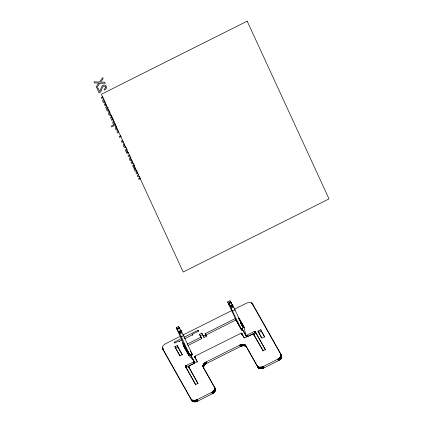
<?xml version="1.0" encoding="UTF-8"?>
<svg xmlns="http://www.w3.org/2000/svg" width="423" height="423" viewBox="0 0 423 423"><rect width="100%" height="100%" fill="white"/><g stroke="black" fill="none" stroke-linecap="round" stroke-linejoin="round"><path stroke-width="0.63" d="M195.717 384.835L186.205 367.862L186.723 367.09L194.183 363.331L194.702 362.553L193.993 360.951L188.7 355.188L183.508 345.972L184.09 344.798L176.201 327.661L178.474 326.519L179.838 328.93M188.7 355.188L189.282 354.014L181.393 336.877L176.201 327.661M179.479 327.999L183.672 335.735L192.216 354.3L191.762 355.399L190.953 355.817L190.297 354.384L188.827 355.114L183.635 345.898L184.766 345.337M190.297 354.384L194.02 361.327L193.401 361.972L186.062 365.662L185.544 366.434L195.69 384.528L197.969 383.381L188.621 366.715L189.139 365.937L196.996 361.813L197.07 361.226L194.68 356.964L195.31 356.023L241.126 333.171L241.755 333.361L244.166 337.612L244.721 337.887L252.743 334.048L253.715 334.08L263.132 350.709L265.411 349.567L255.191 331.516L254.223 331.489L246.741 335.222L245.7 335.127L241.945 328.491L244.224 327.344L239.032 318.133L238.355 318.255M234.548 309.15L246.323 303.243C248.185 302.313 251.114 301.821 252.478 303.799L280.798 354.051C281.787 356.214 279.635 358.302 277.837 359.175L263.392 366.418C261.53 367.349 258.601 367.841 257.237 365.863L245.863 345.681C244.494 343.698 241.57 344.195 239.704 345.126L206.165 361.94C204.367 362.818 202.22 364.901 203.209 367.064L214.583 387.251C216.724 389.631 214.747 392.782 212.283 393.802L197.837 401.046C195.553 402.321 191.608 402.358 191.027 399.063L162.707 348.811C161.718 346.649 163.865 344.56 165.663 343.688L180.383 336.306M203.04 366.672L203.865 368.491C202.876 366.329 205.028 364.245 206.826 363.368L240.364 346.553C242.226 345.623 245.155 345.131 246.519 347.109L257.893 367.291C259.262 369.274 262.186 368.777 264.052 367.846L278.498 360.602C280.951 359.582 282.945 356.43 280.798 354.051M191.027 399.063C192.391 401.041 195.32 400.549 197.181 399.619L211.627 392.375C213.377 391.502 215.418 389.588 214.678 387.442M195.347 358.096L197.435 362.13M135.529 168.058C134.72 168.92 135.392 170.924 136.724 170.22M116.637 126.842C115.812 127.572 116.182 129.2 117.361 129.242M130.86 157.737C130.041 158.472 130.411 160.1 131.59 160.143M110.038 112.465L109.541 113.464L109.837 114.268A1.454 1.116 -29.4 0 0 110.752 114.638M104.053 99.791L103.772 101.319L104.946 102.075M124.547 144.301L124.272 145.829L125.446 146.591M114.321 121.554C113.221 122.384 113.999 124.262 115.394 123.86M103.476 99.035C101.541 100.616 103.402 103.884 105.755 102.958M123.976 143.55C122.041 145.131 123.902 148.399 126.255 147.474M126.392 148.753C124.997 149.784 125.446 152.412 127.386 152.264L126.583 152.666L126.932 153.433L128.666 152.566M113.771 120.782C112.285 121.718 112.407 124.505 114.474 124.494L111.265 126.102L111.646 126.932L115.733 124.88M127.196 149.234C126.207 149.874 126.477 151.582 127.73 151.64M116.262 125.959C114.041 127.423 115.691 131.035 118.244 130.136M130.49 156.854C128.269 158.324 129.919 161.93 132.473 161.031M108.119 107.511C106.929 108.193 107.431 110.757 108.991 109.996M109.679 111.572L109.245 111.968A2.416 1.861 -29.4 0 0 108.589 113.211C108.262 114.892 110.107 116.045 111.603 115.505M138.691 174.472L137.216 175.757L137.634 176.666L139.516 176.269M102.741 96.745L101.187 97.523L101.573 98.353L103.286 97.491M112.063 116.579L110.355 117.435L110.747 118.276L112.455 117.42M113.041 118.652L111.318 119.519L111.698 120.344L113.422 119.482M120.729 135.72L119.143 136.518L119.566 137.433L121.29 136.566M129.507 154.876L127.958 155.653L128.338 156.484L130.051 155.622M134.345 164.79L132.573 165.679L132.938 166.472L134.667 165.61M137.66 172.113L135.936 172.981L136.333 173.848L138.03 172.996M140.214 177.729L138.517 178.58L138.918 179.458L140.642 178.591M188.087 345.432L201.745 338.585L199.487 334.318L201.766 333.176L204.023 337.443L206.424 336.237L205.129 333.673L235.204 318.593L235.844 319.73L227.622 301.879L229.901 300.737L231.534 303.629L230.953 302.281L235.093 309.953L242.987 327.09L244.092 327.402L238.9 318.186M177.226 329.168L179.505 328.026L179.616 328.343M227.622 301.879L229.255 304.777L228.626 303.376L230.926 302.244M177.232 329.242L179.532 328.068M228.647 303.386L230.953 302.281M177.258 329.311L179.564 328.126M228.674 303.428L230.99 302.339M177.295 329.39L179.606 328.2M228.716 303.608L231.032 302.413M228.758 303.703L231.037 302.561M178.617 331.627L180.896 330.485M228.711 303.481L230.043 305.845L232.322 304.703M178.665 331.717L180.944 330.575M230.043 305.845L232.37 304.793M178.723 331.817L181.002 330.675M230.091 305.935L232.423 304.893M178.781 331.928L181.06 330.786M230.144 306.035L232.481 305.004M178.844 332.05L181.123 330.908M230.202 306.146L232.544 305.126M178.908 332.177L181.187 331.035M230.265 306.268L232.608 305.247M178.971 332.304L181.25 331.161M230.329 306.389L232.676 305.38M179.04 332.436L181.314 331.294M241.945 328.491L242.606 329.919L242.337 330.019L241.364 329.66L230.461 306.649L232.74 305.506M179.098 332.563L181.377 331.421M230.524 306.781L232.803 305.639M179.162 332.684L181.441 331.542M230.583 306.902L232.862 305.76M179.215 332.806L181.493 331.658M230.641 307.019L232.92 305.877M179.267 332.912L181.546 331.769M230.688 307.13L232.967 305.982M179.759 333.98L182.038 332.838M231.185 308.198L233.464 307.056M182.741 335.127L232.195 310.329M181.393 336.877L183.672 335.735M232.814 311.095L235.093 309.953M174.858 343.053L174.419 342.101L181.499 338.548M183.862 337.369L198.022 330.268L198.535 331.172L192.158 334.371L192.592 335.323M179.209 341.456L182.16 339.981M184.423 338.834L192.782 334.651M174.879 346.654L177.158 345.512L182.276 354.596L180.002 355.738L174.879 346.654L175.54 348.081L177.819 346.939L182.297 354.892M200.148 335.746L202.427 334.604M187.273 344.084L201.089 337.157L201.745 338.585M201.766 333.176L203.368 336.015L205.768 334.81L206.424 336.237M205.784 335.101L235.86 320.021L236.499 321.157L235.204 318.593M257.935 331.109L260.668 329.739L264.634 336.782L261.9 338.151L257.935 331.109L261.641 337.956M241.686 328.29L246.62 336.713L247.534 336.592L254.879 332.917L255.92 333.007L265.438 349.879M258.59 332.541L261.324 331.167L264.682 337.126M118.525 132.573L117.499 132.944L116.981 131.817L118.604 131.447M109.367 110.874C107.511 112.09 105.687 109.562 107.019 107.955L105.967 108.002L105.544 107.056L106.321 106.665L106.903 107.045M137.1 171.098C135.244 172.314 133.419 169.787 134.752 168.18L133.7 168.222L133.277 167.281L134.054 166.889L134.636 167.27M106.385 105.433L105.084 105.676L104.375 104.444L105.211 104.026L105.539 104.613L106.057 104.566M123.262 142.091L121.961 142.329L121.253 141.097L122.088 140.679L122.416 141.266L122.94 141.224M133.483 163.421L131.548 163.447L131.056 162.39L132.88 162.395M254.064 335.386L263.148 351M236.61 320.798L236.23 320.539M242.152 334.63L244.235 337.998M183.994 343.989L182.213 342.561L183.508 345.972M252.737 304.719L281.549 355.669M191.931 400.84L163.368 350.239L162.437 347.775M238.762 318.228L243.955 327.444M238.932 318.799L243.817 327.471M238.794 318.805L243.68 327.481M240.491 322.051L243.548 327.471M240.37 322.025L243.421 327.444M240.56 322.522L243.31 327.402M240.454 322.463L243.204 327.344M240.364 322.395L243.114 327.27M241.861 328.893L242.469 329.977M241.723 328.93L242.337 330.019M241.142 328.422L242.062 330.051M237.345 321.908L237.959 322.992M240.703 327.873L241.93 330.04M236.917 321.343L241.803 330.014M236.388 320.697L241.686 329.972M236.171 320.444L241.496 329.845M205.129 333.673L205.768 334.81M199.487 334.318L201.089 337.157M192.158 334.371L192.412 334.826M204.182 369.052L215.339 388.869M190.424 351.153L192.259 354.405M191.36 352.893L192.275 354.522M191.355 353.015L192.254 354.76M191.296 353.253L192.211 354.881M190.953 355.817L194.702 362.553M184.09 344.798L189.34 354.236M184.142 345.136L189.335 354.352M184.121 345.258L189.314 354.474M184.084 345.38L189.277 354.596M184.026 345.496L189.218 354.712M183.947 345.612L189.139 354.828M183.857 345.718L189.049 354.934M183.751 345.813L188.944 355.029M179.289 341.409L179.029 340.954L174.932 343.011L174.419 342.101M188.621 366.715L197.985 383.672M175.857 348.652L180.018 356.034M280.967 354.442L281.681 356.076M281.057 354.865L281.713 356.293M281.068 355.087L281.729 356.515M281.062 355.315L281.718 356.742M281.036 355.542L281.692 356.97M280.983 355.78L281.644 357.208M280.92 356.013L281.575 357.446M280.83 356.251L281.485 357.684M280.719 356.494L281.38 357.921M280.592 356.732L281.253 358.159M280.449 356.964L281.105 358.392M280.285 357.197L280.941 358.625M280.1 357.43L280.761 358.857M279.904 357.652L280.56 359.079M279.688 357.874L280.349 359.301M279.46 358.085L280.121 359.513M279.217 358.292L279.878 359.719M278.963 358.487L279.624 359.915M278.699 358.678L279.354 360.105M278.419 358.852L279.08 360.28M278.133 359.021L278.789 360.449M252.367 303.619L253.139 305.226M252.235 303.45L252.891 304.877M277.837 359.175L278.498 360.602M252.082 303.291L252.52 304.243M251.912 303.143L252.568 304.571M251.722 303.011L252.161 303.963M251.304 302.778L251.743 303.73M260.668 329.739L261.324 331.167M255.191 331.516L255.978 333.086M255.106 331.463L255.762 332.89M255 331.421L255.661 332.853M254.889 331.399L255.545 332.827M254.762 331.383L255.423 332.816M254.63 331.389L255.291 332.816M254.498 331.41L255.154 332.838M254.355 331.442L255.016 332.869M254.223 331.489L254.879 332.917M254.086 331.547L254.746 332.975M253.784 334.144L254.498 335.645M253.626 334.022L254.371 335.508M253.525 333.985L254.181 335.413M253.409 333.959L253.848 334.91M253.282 333.948L253.721 334.9M263.392 366.418L264.052 367.846M263.09 366.561L263.751 367.989M262.783 366.693L263.444 368.121M262.471 366.81L263.132 368.237M262.16 366.915L262.815 368.343M261.842 367.005L262.503 368.433M246.873 335.164L247.534 336.592M261.53 367.079L262.186 368.507M246.741 335.222L247.402 336.65M246.604 335.27L247.265 336.697M261.213 367.138L261.869 368.565M246.466 335.302L247.127 336.729M246.334 335.317L246.99 336.745M246.202 335.323L246.858 336.75M260.901 367.18L261.557 368.607M246.075 335.312L246.736 336.74M245.964 335.286L246.62 336.713M245.858 335.249L246.519 336.676M260.594 367.212L261.25 368.639M229.901 300.737L230.99 303.101M245.7 335.127L246.429 336.623M246.302 336.481L245.647 335.053L244.224 327.344M260.288 367.222L260.949 368.65M259.992 367.222L260.647 368.65M259.701 367.201L260.362 368.634M259.421 367.169L260.082 368.597M259.151 367.122L259.812 368.549M258.892 367.058L259.553 368.486M258.649 366.979L259.304 368.407M258.416 366.884L259.072 368.311M258.194 366.778L258.855 368.206M257.993 366.656L258.649 368.084M257.808 366.524L258.464 367.952M257.485 366.218L258.294 367.804M257.237 365.863L258.009 367.476M241.813 333.435L242.469 334.863M241.686 333.292L242.416 334.789M241.596 333.239L242.035 334.191M241.496 333.202L241.935 334.154M241.38 333.176L242.035 334.604M241.258 333.165L241.914 334.593M245.747 345.496L246.519 347.109M245.462 345.168L246.271 346.754M245.292 345.02L245.948 346.448M245.107 344.888L245.763 346.315M244.901 344.766L245.562 346.194M244.684 344.66L245.34 346.088M244.452 344.565L245.107 345.993M244.203 344.486L244.864 345.914M243.949 344.422L244.605 345.85M243.674 344.375L244.335 345.803M243.394 344.338L244.055 345.771M243.109 344.322L243.764 345.75M242.813 344.322L243.468 345.75M242.506 344.333L243.167 345.76M242.199 344.364L242.855 345.792M241.887 344.407L242.543 345.834M241.57 344.465L242.231 345.892M241.253 344.539L241.914 345.966M240.941 344.629L241.596 346.056M240.624 344.734L241.284 346.162M240.312 344.851L240.973 346.278M240.005 344.983L240.666 346.411M239.704 345.126L240.364 346.553M203.368 336.015L204.023 337.443M198.022 330.268L198.461 331.22M206.165 361.94L206.826 363.368M205.874 362.099L206.53 363.526M205.583 362.262L206.244 363.69M205.308 362.442L205.964 363.87M205.044 362.627L205.7 364.055M204.785 362.828L205.446 364.256M204.547 363.029L205.203 364.457M204.314 363.246L204.975 364.674M204.103 363.463L204.758 364.89M203.902 363.69L204.563 365.118M214.583 387.251L215.466 389.276M203.722 363.917L204.383 365.345M214.842 388.065L215.503 389.493M214.858 388.282L215.513 389.715M214.847 388.51L215.508 389.937M203.558 364.15L204.219 365.578M214.821 388.742L215.481 390.17M203.41 364.388L204.071 365.816M214.773 388.975L215.429 390.403M214.704 389.213L215.36 390.641M203.283 364.626L203.944 366.054M214.614 389.451L215.275 390.878M203.177 364.864L203.833 366.292M214.509 389.689L215.164 391.116M203.088 365.102L203.749 366.53M214.382 389.927L215.037 391.354M203.019 365.34L203.68 366.767M202.971 365.572L203.627 367M214.234 390.165L214.889 391.592M202.945 365.805L203.6 367.233M202.934 366.032L203.595 367.46M202.95 366.249L203.643 367.894M214.07 390.397L214.725 391.825M213.89 390.625L214.546 392.058M213.689 390.852L214.35 392.28M213.478 391.074L214.133 392.502M213.25 391.286L213.906 392.713M213.007 391.492L213.663 392.919M212.753 391.687L213.409 393.115M212.483 391.872L213.144 393.3M212.209 392.052L212.864 393.48M211.923 392.221L212.579 393.649M211.627 392.375L212.283 393.802M194.866 356.362L195.304 357.313M194.792 356.462L195.23 357.414M194.728 356.568L195.13 357.62M194.665 356.774L195.103 357.726M194.665 356.869L195.373 358.477M178.474 326.519L179.299 328.306M194.046 361.226L194.68 362.754M193.983 361.432L194.638 362.86M193.919 361.538L194.58 362.966M193.845 361.639L194.501 363.066M193.75 361.734L194.411 363.161M193.644 361.824L194.305 363.251M193.528 361.903L194.183 363.331M193.401 361.972L194.057 363.399M188.748 366.307L189.187 367.259M188.69 366.408L189.303 367.941M188.626 366.614L189.335 368.322M177.158 345.512L177.819 346.939M186.189 365.588L186.844 367.016M186.062 365.662L186.723 367.09M185.946 365.742L186.601 367.169M185.84 365.832L186.495 367.259M185.75 365.927L186.406 367.354M185.671 366.027L186.326 367.455M185.612 366.133L186.268 367.561M185.57 366.233L186.226 367.661M185.549 366.339L186.257 368.042M197.181 399.619L197.837 401.046M196.88 399.761L197.536 401.189M196.573 399.894L197.229 401.321M196.261 400.01L196.917 401.438M195.949 400.11L196.605 401.538M195.632 400.2L196.288 401.628M195.315 400.274L195.971 401.702M195.003 400.338L195.659 401.765M194.686 400.38L195.347 401.808M194.379 400.407L195.035 401.834M194.078 400.422L194.733 401.85M193.782 400.417L194.437 401.85M193.491 400.401L194.146 401.829M193.211 400.37L193.866 401.797M192.941 400.322L193.597 401.75M192.682 400.253L193.337 401.686M192.433 400.179L193.094 401.607M192.201 400.084L192.862 401.512M191.984 399.978L192.639 401.406M191.778 399.857L192.439 401.284M191.593 399.719L192.254 401.147M191.423 399.571L192.079 401.004M162.469 347.32L163.13 348.748M162.443 347.547L163.098 348.98M162.448 347.997L163.141 349.641M162.538 348.42L163.368 350.239M105.581 87.233L105.168 88.402L104.037 89.211L104.428 90.051C107.511 89.47 107.135 84.357 103.868 85.081C100.457 85.488 101.525 89.687 99.648 91.505L97.993 87.91L96.994 88.412L99.077 92.933C102.879 92.151 100.695 85.129 105.105 86.35L105.581 87.233M100.018 83.157L96.708 87.794L96.201 86.689L98.887 83.04L94.498 82.993L93.975 81.861L99.495 82.02L102.652 77.647L103.154 78.736L100.642 82.099L104.735 82.173L105.264 83.315L100.018 83.157M247.175 21.15L101.335 94.271L183.185 272.015L329.025 198.895L247.175 21.15"/></g></svg>
